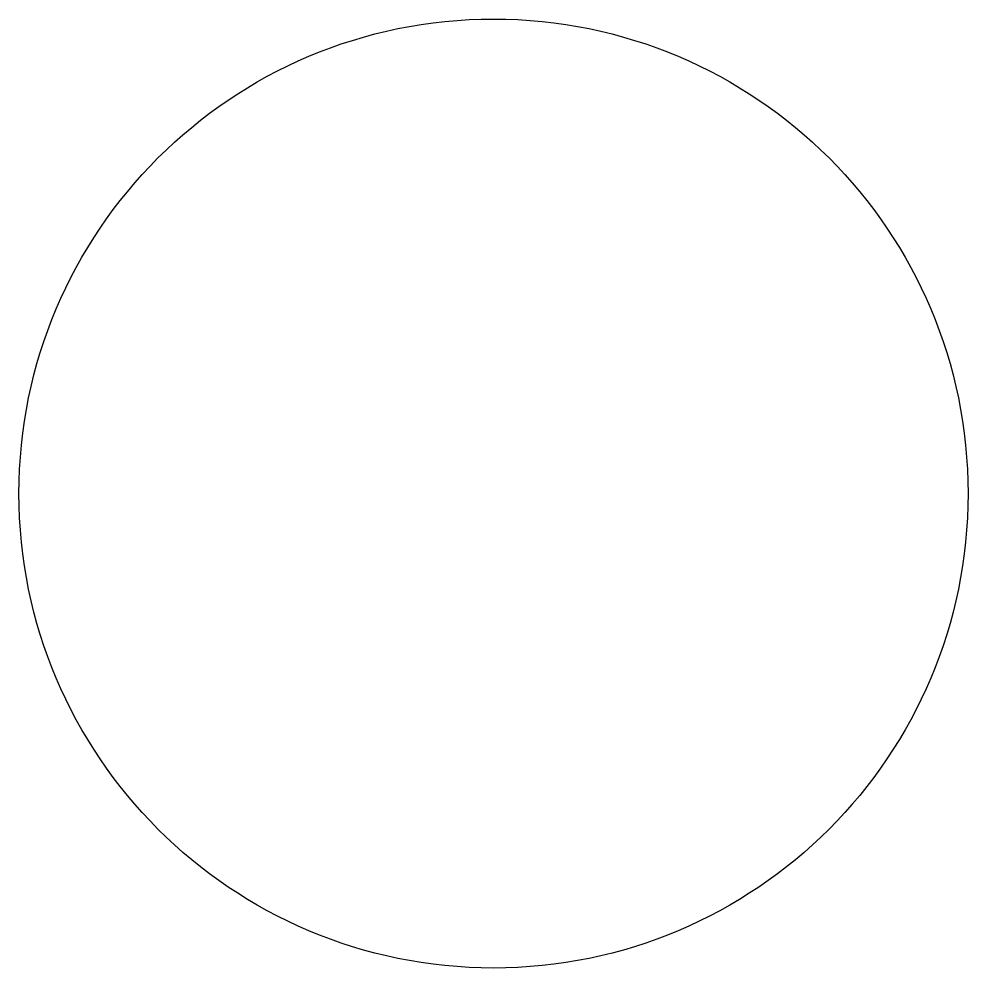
# Model space of a CAD drawing. Header units: millimetres. Extents: x -0.73 to 0.77, y -1.3 to 0.2.
import ezdxf

# ---------------------------------------------------------------- set-up
doc = ezdxf.new("R2010")
doc.units = ezdxf.units.MM
doc.layers.get('0').update_dxf_attribs({"linetype": 'CONTINUOUS'})

msp = doc.modelspace()

# ---------------------------------------------------------------- linework, layer by layer
msp.add_circle((0.0201, -0.5465), 0.75)

doc.saveas('drawing.dxf')
